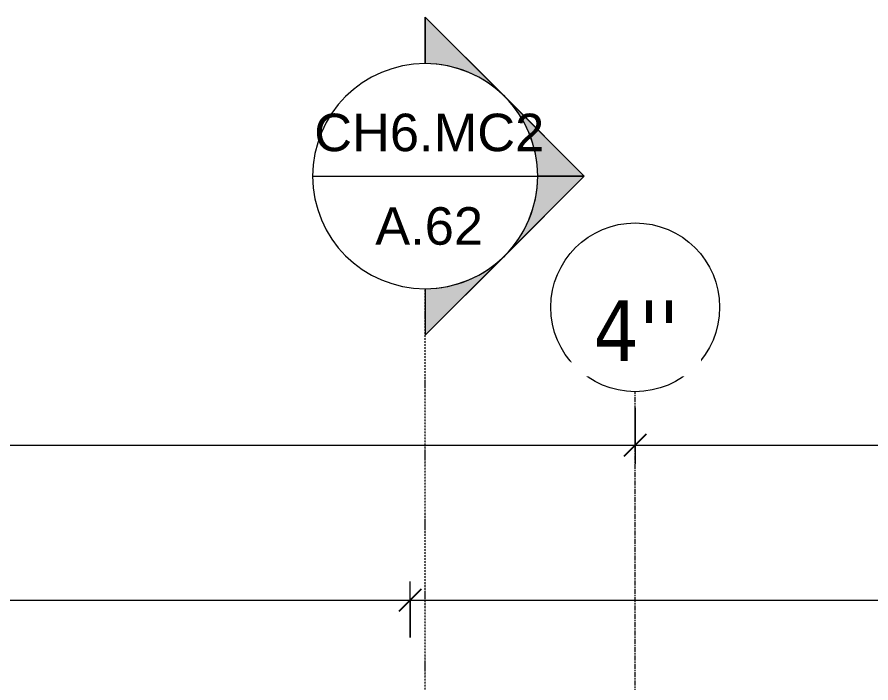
# Model space of a CAD drawing. Header units: millimetres. Extents: x 41758 to 237109, y 3795 to 78637.
# Drawn here: x 47205 to 49481, y 46588 to 48364 of the extents above; entities that cross this region are included whole.
import ezdxf

# ---------------------------------------------------------------- set-up
doc = ezdxf.new("R2010")
doc.units = ezdxf.units.MM
doc.linetypes.add('Dash Dot 3_16_', pattern=[7.9375, 4.7625, -1.5875, 0, -1.5875])
doc.linetypes.add('Grid Line', pattern=[22.225, 12.7, -3.175, 3.175, -3.175])
for name, color, linetype, lineweight in [('A-ANNO-DIMS', 211, 'Continuous', 9), ('A-ANNO-DIMS-50', 211, 'Continuous', 9), ('G-ANNO-SYMB', 111, 'Continuous', 9), ('G-ANNO-SYMB-1', 111, 'Dash Dot 3_16_', 18), ('S-GRID-1', 1, 'Grid Line', 9), ('S-GRID-IDEN', 1, 'Continuous', 9)]:
    doc.layers.add(name, color=color, linetype=linetype, lineweight=lineweight)
doc.styles.add('Arial', font='arial.ttf', dxfattribs={"height": 100})
doc.styles.add('Tahoma_B', font='tahomabd.ttf', dxfattribs={"height": 162.5})
doc.styles.add('UTM Avo', font='', dxfattribs={"width": 0.9, "height": 125})
doc.styles.get('UTM Avo').set_extended_font_data('UTM Avo')
doc.dimstyles.new('1_Dim_chi_tiet_2_5', dxfattribs={"dimscale": 304.8, "dimtxt": 124.912619, "dimasz": 0.19685, "dimexe": 0.164042, "dimexo": 0.0625, "dimgap": 0.016404, "dimtad": 1, "dimdec": 0, "dimrnd": 5, "dimzin": 0, "dimdsep": 46, "dimtxsty": 'UTM Avo', "dimblk1": 'OBLIQUE', "dimblk2": 'OBLIQUE', "dimsah": 1, "dimcen": 0.09, "dimdle": 0.164042, "dimazin": 0, "dimtfac": 1, "dimtdec": 4, "dimtix": 1, "dimtmove": 0, "dimatfit": 3, "dimfxl": 0.328084, "dimfxlon": 1, "dimtvp": 1, "dimtolj": 1, "dimtzin": 0, "dimarcsym": 2})

# ---------------------------------------------------------------- blocks, each defined once
blk = doc.blocks.new('Grid - M_Grid Head - Circle-353313-TKCS_CĂN HỘ LOẠI 6 - MẶT BẰNG')
at = {"layer": 'S-GRID-IDEN'}
blk.add_circle((0, 0), 4.5, dxfattribs=at)
blk = doc.blocks.new('DIMBLOCK10-TKCS_CĂN HỘ LOẠI 6 - MẶT BẰNG')
at = {"layer": 'A-ANNO-DIMS-50'}
for p, q in [((44452.6, 47322), (44452.6, 47172)), ((44452.6, 47222), (44452.6, 47322)), ((48852.6, 47322), (48852.6, 47172)), ((48852.6, 47222), (48852.6, 47322)), ((44402.6, 47222), (48852.6, 47222))]:
    blk.add_line(p, q, dxfattribs=at)
at = {"layer": 'A-ANNO-DIMS-50', "lineweight": 25}
for p, q in [((44452.6, 47222), (44482.6, 47252)), ((48852.6, 47222), (48882.6, 47252)), ((44452.6, 47222), (44422.6, 47192)), ((48852.6, 47222), (48822.6, 47192))]:
    blk.add_line(p, q, dxfattribs=at)
at = {"layer": 'A-ANNO-DIMS-50', "color": 0, "insert": (46481.4, 47384.4), "char_height": 125, "width": 410.824, "attachment_point": 1, "line_spacing_factor": 1.110334, "style": 'UTM Avo'}
blk.add_mtext('4400', dxfattribs=at)
blk = doc.blocks.new('_Oblique')
at = {"color": 0, "linetype": 'ByBlock', "lineweight": -2}
blk.add_line((-0.5, -0.5), (0.5, 0.5), dxfattribs=at)
blk = doc.blocks.new('DIMBLOCK11-TKCS_CĂN HỘ LOẠI 6 - MẶT BẰNG')
at = {"layer": 'A-ANNO-DIMS-50'}
for p, q in [((48852.6, 47322), (48852.6, 47172)), ((48852.6, 47222), (48852.6, 47322)), ((52927.6, 47122), (52927.6, 47272)), ((48852.6, 47222), (52977.6, 47222)), ((52927.6, 47222), (52927.6, 47122))]:
    blk.add_line(p, q, dxfattribs=at)
at = {"layer": 'A-ANNO-DIMS-50', "lineweight": 25}
for p, q in [((48852.6, 47222), (48882.6, 47252)), ((52927.6, 47222), (52957.6, 47252)), ((48852.6, 47222), (48822.6, 47192)), ((52927.6, 47222), (52897.6, 47192))]:
    blk.add_line(p, q, dxfattribs=at)
at = {"layer": 'A-ANNO-DIMS-50', "color": 0, "insert": (50718.9, 47384.4), "char_height": 125, "width": 410.824, "attachment_point": 1, "line_spacing_factor": 1.110334, "style": 'UTM Avo'}
blk.add_mtext('4075', dxfattribs=at)
blk = doc.blocks.new('DIMBLOCK12-TKCS_CĂN HỘ LOẠI 6 - MẶT BẰNG')
at = {"layer": 'A-ANNO-DIMS-50'}
for p, q in [((44452.6, 46908.9), (44452.6, 46758.9)), ((44452.6, 46808.9), (44452.6, 46908.9)), ((48252.6, 46708.9), (48252.6, 46858.9)), ((44402.6, 46808.9), (48252.6, 46808.9)), ((48252.6, 46808.9), (48252.6, 46708.9))]:
    blk.add_line(p, q, dxfattribs=at)
at = {"layer": 'A-ANNO-DIMS-50', "lineweight": 25}
for p, q in [((44452.6, 46808.9), (44482.6, 46838.9)), ((48252.6, 46808.9), (48282.6, 46838.9)), ((44452.6, 46808.9), (44422.6, 46778.9)), ((48252.6, 46808.9), (48222.6, 46778.9))]:
    blk.add_line(p, q, dxfattribs=at)
at = {"layer": 'A-ANNO-DIMS-50', "color": 0, "insert": (46181.4, 46971.3), "char_height": 125, "width": 410.824, "attachment_point": 1, "line_spacing_factor": 1.110334, "style": 'UTM Avo'}
blk.add_mtext('3800', dxfattribs=at)
blk = doc.blocks.new('DIMBLOCK13-TKCS_CĂN HỘ LOẠI 6 - MẶT BẰNG')
at = {"layer": 'A-ANNO-DIMS-50'}
for p, q in [((48252.6, 46708.9), (48252.6, 46858.9)), ((52927.6, 46708.9), (52927.6, 46858.9)), ((48252.6, 46808.9), (52977.6, 46808.9)), ((48252.6, 46808.9), (48252.6, 46708.9)), ((52927.6, 46808.9), (52927.6, 46708.9))]:
    blk.add_line(p, q, dxfattribs=at)
at = {"layer": 'A-ANNO-DIMS-50', "lineweight": 25}
for p, q in [((48252.6, 46808.9), (48282.6, 46838.9)), ((52927.6, 46808.9), (52957.6, 46838.9)), ((48252.6, 46808.9), (48222.6, 46778.9)), ((52927.6, 46808.9), (52897.6, 46778.9))]:
    blk.add_line(p, q, dxfattribs=at)
at = {"layer": 'A-ANNO-DIMS-50', "color": 0, "insert": (50418.9, 46971.3), "char_height": 125, "width": 410.824, "attachment_point": 1, "line_spacing_factor": 1.110334, "style": 'UTM Avo'}
blk.add_mtext('4675', dxfattribs=at)
blk = doc.blocks.new('Section - M_Section Head - Filled-352373-TKCS_CĂN HỘ LOẠI 6 - MẶT BẰNG')
at = {"layer": 'G-ANNO-SYMB'}
h = blk.add_hatch(color=256, dxfattribs=at)
edge = h.paths.add_edge_path()
edge.add_line((-6, 8.485), (-6, 6))
edge.add_arc((-6, 0), 6, 90, 135)
edge.add_line((-10.243, 4.243), (-6, 8.485))
h = blk.add_hatch(color=256, dxfattribs=at)
edge = h.paths.add_edge_path()
edge.add_line((-6, 8.485), (-1.757, 4.243))
edge.add_arc((-6, 0), 6, 45, 90)
edge.add_line((-6, 6), (-6, 8.485))
h = blk.add_hatch(color=256, dxfattribs=at)
edge = h.paths.add_edge_path()
edge.add_line((-14.485, 0), (-10.243, 4.243))
edge.add_arc((-6, 0), 6, 135, 180)
edge.add_line((-12, 0), (-14.485, 0))
h = blk.add_hatch(color=256, dxfattribs=at)
edge = h.paths.add_edge_path()
edge.add_line((2.485, 0), (0, 0))
edge.add_arc((-6, 0), 6, 360, 405)
edge.add_line((-1.757, 4.243), (2.485, 0))
for p, q in [((-6, 8.485), (-14.485, 0)), ((-6, 8.485), (-10.243, 4.243)), ((-6, 8.485), (2.485, 0)), ((-6, 6), (-6, 8.485)), ((-6, 8.485), (-6, 6)), ((-1.757, 4.243), (-6, 8.485)), ((-10.243, 4.243), (-14.485, 0)), ((2.485, 0), (-1.757, 4.243)), ((-14.485, 0), (-12, 0)), ((0, 0), (2.485, 0)), ((-12, 0), (-14.485, 0)), ((0, 0), (2.485, 0))]:
    blk.add_line(p, q, dxfattribs=at)
for start, end in [(360, 180), (90, 135), (45, 90), (135, 180), (360, 45), (180, 360)]:
    blk.add_arc((-6, 0), 6, start, end, dxfattribs=at)

msp = doc.modelspace()

# ---------------------------------------------------------------- linework, layer by layer
at = {"layer": 'G-ANNO-SYMB'}
msp.add_line((47992.6, 47939.3), (48592.6, 47939.3), dxfattribs=at)
at = {"layer": 'G-ANNO-SYMB-1'}
msp.add_line((48292.6, 33831.1), (48292.6, 47639.3), dxfattribs=at)
at = {"layer": 'S-GRID-1'}
msp.add_line((48852.6, 46114.7), (48852.6, 47364.7), dxfattribs=at)

# ---------------------------------------------------------------- block references
at = {"layer": 'S-GRID-IDEN', "xscale": 49.99999999999998, "yscale": 49.99999999999998, "zscale": 49.99999999999998}
msp.add_blockref('Grid - M_Grid Head - Circle-353313-TKCS_CĂN HỘ LOẠI 6 - MẶT BẰNG', (48852.6, 47589.7), dxfattribs=at)

# ---------------------------------------------------------------- texts
at = {"layer": 'G-ANNO-SYMB', "char_height": 100, "attachment_point": 5, "line_spacing_factor": 0.936439, "style": 'Arial'}
for s, insert, width in [('\\pt635,1270,1905,2540,3175,3810,4445,5080,5715,6350,6985,7620,8255,8890,9525,10160,10795,11430,12065,12700,13335,13970,14605,15240,15875,16510,17145,17780,18415,19050,19685,20320;CH6.MC2', (48303.4, 48055.2), 625), ('\\pt635,1270,1905,2540,3175,3810,4445,5080,5715,6350,6985,7620,8255,8890,9525,10160,10795,11430,12065,12700,13335,13970,14605,15240,15875,16510,17145,17780,18415,19050,19685,20320;A.62', (48303.2, 47805.8), 297.5)]:
    msp.add_mtext(s, dxfattribs=dict(at, insert=insert, width=width))

# ---------------------------------------------------------------- dimensions: what is measured, and where the dimension line sits
at = {"layer": 'A-ANNO-DIMS'}
for base, p1, p2, override, picture, middle in [((48852.6, 47222), (44452.6, 47322), (48852.6, 47322), {"dimpost": '<>', "dimfxl": 4400.000001}, 'DIMBLOCK10-TKCS_CĂN HỘ LOẠI 6 - MẶT BẰNG', (46652.6, 47291.7)), ((52927.6, 47222), (48852.6, 47322), (52927.6, 47122), {"dimpost": '<>', "dimfxl": 4079.905022}, 'DIMBLOCK11-TKCS_CĂN HỘ LOẠI 6 - MẶT BẰNG', (50890.1, 47291.7)), ((48252.6, 46808.9), (44452.6, 46908.9), (48252.6, 46708.9), {"dimpost": '<>', "dimfxl": 3805.259518}, 'DIMBLOCK12-TKCS_CĂN HỘ LOẠI 6 - MẶT BẰNG', (46352.6, 46878.6)), ((52927.6, 46808.9), (48252.6, 46708.9), (52927.6, 46708.9), {"dimpost": '<>', "dimfxl": 4675}, 'DIMBLOCK13-TKCS_CĂN HỘ LOẠI 6 - MẶT BẰNG', (50590.1, 46877.5))]:
    dim = msp.add_linear_dim(base=base, p1=p1, p2=p2, dimstyle='1_Dim_chi_tiet_2_5', override=override, dxfattribs=at)
    dim.commit()
    dim.dimension.update_dxf_attribs({"geometry": picture, "text_midpoint": middle})

# ---------------------------------------------------------------- next in the draw order: texts
at = {"layer": 'S-GRID-IDEN', "insert": (48854.9, 47527.3), "char_height": 162.5, "width": 264.5, "attachment_point": 5, "line_spacing_factor": 0.996129, "style": 'Tahoma_B', "bg_fill": 3, "box_fill_scale": 1.25, "bg_fill_color": 256, "bg_fill_true_color": 13158600, "bg_fill_transparency": 0}
msp.add_mtext("\\pt634.99962,1269.99925,1905.0005,2540.00013,3174.99975,3809.99937,4445.00062,5080.00025,5714.99987,6349.9995,6985.00075,7620.00037,8255,8889.99962,9524.99925,10160.0005,10795.00013,11429.99975,12064.99938,12700.00063,13335.00025,13969.99988,14604.9995,15240.00075,15875.00038,16510,17144.99963,17779.99925,18415.0005,19050.00013,19684.99975,20319.99938;4''", dxfattribs=at)

# ---------------------------------------------------------------- next in the draw order: block references
at = {"layer": 'G-ANNO-SYMB', "xscale": 49.99999999999998, "yscale": 49.99999999999998, "zscale": 49.99999999999998, "rotation": 269.9999999999998}
msp.add_blockref('Section - M_Section Head - Filled-352373-TKCS_CĂN HỘ LOẠI 6 - MẶT BẰNG', (48292.6, 47639.3), dxfattribs=at)

doc.saveas('drawing.dxf')
